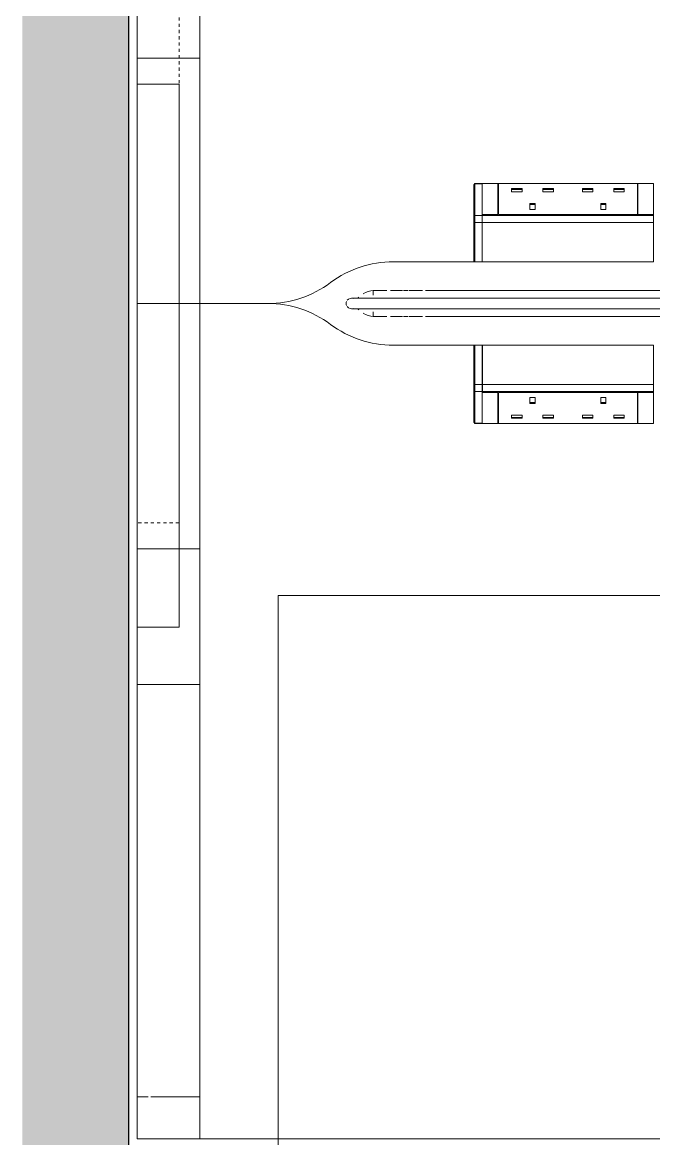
# Model space of a CAD drawing. Header units: millimetres. Extents: x 155927 to 317870, y -36033 to 97293.
# Drawn here: x 221839 to 222443, y 16767 to 17836 of the extents above; entities that cross this region are included whole.
import ezdxf

# ---------------------------------------------------------------- set-up
doc = ezdxf.new("R2010")
doc.units = ezdxf.units.MM
doc.header["$MEASUREMENT"] = 0
doc.linetypes.add('Dash', pattern=[6, 3, -3])
for name, color, linetype, lineweight in [('A-WALL-PATT', 7, 'CONTINUOUS', 9), ('I-FURN', 8, 'CONTINUOUS', 9), ('I-FURN-HDLN', 8, 'Dash', 9), ('I-WALL', 7, 'CONTINUOUS', 9)]:
    doc.layers.add(name, color=color, linetype=linetype, lineweight=lineweight)

msp = doc.modelspace()

# ---------------------------------------------------------------- hatches: boundary and pattern name
at = {"layer": 'A-WALL-PATT'}
msp.add_hatch(color=256, dxfattribs=at).paths.add_polyline_path([(221838.8, 15107.6), (221940.8, 15107.6), (221940.8, 20077.6), (221838.8, 20077.6), (221838.8, 16759.3)], flags=0)

# ---------------------------------------------------------------- linework, layer by layer
at = {"layer": 'I-FURN'}
for p, q in [((221948.8, 18366.6), (221948.8, 17566.6)), ((221948.8, 17566.6), (221948.8, 18366.6)), ((221948.8, 18326.6), (221948.8, 16806.6)), ((222008.8, 16806.6), (222008.8, 18326.6)), ((221948.8, 17801.6), (221948.8, 17932)), ((222008.8, 17932), (222008.8, 17801.6)), ((221948.8, 17331.6), (221948.8, 17801.6)), ((222008.8, 17801.6), (221948.8, 17801.6)), ((222008.8, 17801.6), (221948.8, 17801.6)), ((222008.8, 17801.6), (222008.8, 17331.6)), ((221988.8, 17776.6), (221948.8, 17776.6)), ((221948.8, 17776.6), (221948.8, 17256.6)), ((221988.8, 17256.6), (221988.8, 17776.6)), ((222270.9, 17650.2), (222270.9, 17680.4)), ((222270.9, 17650.2), (222270.9, 17680.4)), ((222271.2, 17681.1), (222271.2, 17681.1)), ((222271.9, 17681.4), (222278.9, 17681.4)), ((222271.9, 17681.4), (222271.9, 17681.3)), ((222271.9, 17681.4), (222278.9, 17681.4)), ((222278.9, 17681.4), (222271.9, 17681.4)), ((222271.9, 17681.3), (222271.9, 17651)), ((222271.9, 17681.3), (222278.9, 17681.3)), ((222278.9, 17681.4), (222278.9, 17681.3)), ((222278.9, 17681.3), (222278.9, 17651)), ((222294, 17681.6), (222279, 17681.6)), ((222279, 17681.6), (222279, 17651.8)), ((222279, 17681.4), (222442.9, 17681.4)), ((222294, 17651.8), (222294, 17681.6)), ((222294.5, 17681.3), (222294, 17681.3)), ((222294.5, 17681.6), (222294.5, 17651.8)), ((222427.5, 17681.6), (222294.5, 17681.6)), ((222307.1, 17676.6), (222317.1, 17676.6)), ((222307.1, 17676.6), (222307.1, 17673.7)), ((222317.1, 17676.6), (222317.1, 17673.7)), ((222337.1, 17676.6), (222347.1, 17676.6)), ((222337.1, 17676.6), (222337.1, 17673.7)), ((222347.1, 17676.6), (222347.1, 17673.7)), ((222374.9, 17676.6), (222384.9, 17676.6)), ((222374.9, 17676.6), (222374.9, 17673.7)), ((222384.9, 17676.6), (222384.9, 17673.7)), ((222404.9, 17676.6), (222414.9, 17676.6)), ((222404.9, 17676.6), (222404.9, 17673.7)), ((222414.9, 17676.6), (222414.9, 17673.7)), ((222427.5, 17681.6), (222427.5, 17651.8)), ((222428, 17681.3), (222427.5, 17681.3)), ((222428, 17681.6), (222428, 17651.8)), ((222443, 17681.6), (222428, 17681.6)), ((222443, 17651.8), (222443, 17681.6)), ((222307.1, 17675.9), (222317.1, 17675.9)), ((222307.1, 17673.7), (222317.1, 17673.7)), ((222337.1, 17675.9), (222347.1, 17675.9)), ((222337.1, 17673.7), (222347.1, 17673.7)), ((222374.9, 17675.9), (222384.9, 17675.9)), ((222374.9, 17673.7), (222384.9, 17673.7)), ((222404.9, 17675.9), (222414.9, 17675.9)), ((222404.9, 17673.7), (222414.9, 17673.7)), ((222324.6, 17662.3), (222329.6, 17662.3)), ((222324.6, 17656.5), (222324.6, 17662.3)), ((222324.6, 17661.5), (222329.6, 17661.5)), ((222329.6, 17656.5), (222324.6, 17656.5)), ((222329.6, 17662.3), (222329.6, 17656.5)), ((222392.4, 17662.3), (222397.4, 17662.3)), ((222392.4, 17662.3), (222392.4, 17656.5)), ((222392.4, 17661.5), (222397.4, 17661.5)), ((222392.4, 17656.5), (222397.4, 17656.5)), ((222397.4, 17662.3), (222397.4, 17656.5)), ((222270.9, 17650.2), (222270.9, 17611.6)), ((222270.9, 17644.6), (222270.9, 17650.2)), ((222270.9, 17607.6), (222270.9, 17644.6)), ((222271.9, 17651), (222271.9, 17644.1)), ((222271.9, 17651), (222278.9, 17651)), ((222271.9, 17644.1), (222271.9, 17606.6)), ((222271.9, 17644.1), (222278.9, 17644.1)), ((222278.9, 17651), (222278.9, 17644.1)), ((222278.9, 17644.1), (222278.9, 17606.6)), ((222279, 17651.8), (222294, 17651.8)), ((222294, 17651.6), (222279, 17651.6)), ((222279, 17651.6), (222279, 17651)), ((222279, 17644.1), (222279, 17651)), ((222279, 17651), (222442.9, 17651)), ((222279, 17606.6), (222279, 17644.1)), ((222279, 17644.1), (222442.9, 17644.1)), ((222294.5, 17651.8), (222427.5, 17651.8)), ((222427.5, 17651.6), (222294.5, 17651.6)), ((222428, 17651.8), (222443, 17651.8)), ((222442.9, 17651.6), (222428, 17651.6)), ((222442.9, 17651), (222442.9, 17651.6)), ((222442.9, 17651), (222442.9, 17644.1)), ((222442.9, 17644.1), (222442.9, 17606.6)), ((222443, 17651.8), (222443, 17649.3)), ((222193.8, 17606.6), (222271.9, 17606.6)), ((222271.9, 17606.6), (222193.8, 17606.6)), ((222270.9, 17611.6), (222271.9, 17611.6)), ((222270.9, 17611.6), (222270.9, 17607.6)), ((222278.9, 17606.6), (222271.9, 17606.6)), ((222271.9, 17606.6), (222278.9, 17606.6)), ((222442.9, 17606.6), (222279, 17606.6)), ((222279, 17606.6), (222442.9, 17606.6)), ((222153.9, 17571.6), (222153.8, 17571.6)), ((222153.8, 17571.6), (222153.8, 17571.6)), ((222154.1, 17571.6), (222153.9, 17571.6)), ((222154.4, 17571.6), (222154.1, 17571.6)), ((222154.9, 17571.6), (222154.4, 17571.6)), ((222155.4, 17571.6), (222154.9, 17571.6)), ((222156, 17571.6), (222155.4, 17571.6)), ((222156.8, 17571.6), (222156, 17571.6)), ((222157.7, 17571.6), (222156.8, 17571.6)), ((222158.7, 17571.6), (222157.7, 17571.6)), ((222159.7, 17571.6), (222158.7, 17571.6)), ((222160.9, 17571.6), (222159.7, 17571.6)), ((222162.2, 17571.6), (222160.9, 17571.6)), ((222163.6, 17571.6), (222162.2, 17571.6)), ((222165.1, 17571.6), (222163.6, 17571.6)), ((222166.7, 17571.6), (222165.1, 17571.6)), ((222168.3, 17571.6), (222166.7, 17571.6)), ((222170.1, 17571.6), (222168.3, 17571.6)), ((222171.9, 17571.6), (222170.1, 17571.6)), ((222173.9, 17571.6), (222171.9, 17571.6)), ((222175.9, 17571.6), (222173.9, 17571.6)), ((222174.7, 17579.1), (222174.7, 17574.5)), ((222174.7, 17579.1), (222178.2, 17579.1)), ((222178, 17571.6), (222175.9, 17571.6)), ((222180.2, 17571.6), (222178, 17571.6)), ((222178.5, 17579.1), (222179.4, 17579.1)), ((222179.8, 17579.1), (222187.8, 17579.1)), ((222182.4, 17571.6), (222180.2, 17571.6)), ((222184.7, 17571.6), (222182.4, 17571.6)), ((222187.1, 17571.6), (222184.7, 17571.6)), ((222189.5, 17571.6), (222187.1, 17571.6)), ((222192, 17571.6), (222189.5, 17571.6)), ((222191.3, 17579.1), (222202.8, 17579.1)), ((222194.5, 17571.6), (222192, 17571.6)), ((222197.1, 17571.6), (222194.5, 17571.6)), ((222199.8, 17571.6), (222197.1, 17571.6)), ((222202.4, 17571.6), (222199.8, 17571.6)), ((222205.1, 17571.6), (222202.4, 17571.6)), ((222203.6, 17579.1), (222207.7, 17579.1)), ((222207.9, 17571.6), (222205.1, 17571.6)), ((222210.7, 17571.6), (222207.9, 17571.6)), ((222208.6, 17579.1), (222221.8, 17579.1)), ((222213.4, 17571.6), (222210.7, 17571.6)), ((222216.3, 17571.6), (222213.4, 17571.6)), ((222219.1, 17571.6), (222216.3, 17571.6)), ((222221.9, 17571.6), (222219.1, 17571.6)), ((222224.7, 17571.6), (222221.9, 17571.6)), ((222224.7, 17579.1), (223262.9, 17579.1)), ((223262.9, 17571.6), (222224.7, 17571.6)), ((222073.8, 17566.6), (221948.8, 17566.6)), ((221948.8, 17566.6), (221948.8, 16766.6)), ((221948.8, 16766.6), (221948.8, 17566.6)), ((221948.8, 17566.6), (222073.8, 17566.6)), ((221948.8, 17566.6), (222073.8, 17566.6)), ((222073.8, 17566.6), (221948.8, 17566.6)), ((222153.8, 17561.6), (222153.9, 17561.6)), ((222153.9, 17561.6), (222154.1, 17561.6)), ((222154.1, 17561.6), (222154.3, 17561.6)), ((222154.3, 17561.6), (222154.7, 17561.6)), ((222154.7, 17561.6), (222155.2, 17561.6)), ((222155.2, 17561.6), (222155.9, 17561.6)), ((222155.9, 17561.6), (222156.6, 17561.6)), ((222156.6, 17561.6), (222157.4, 17561.6)), ((222157.4, 17561.6), (222158.4, 17561.6)), ((222158.4, 17561.6), (222159.4, 17561.6)), ((222159.4, 17561.6), (222160.6, 17561.6)), ((222160.6, 17561.6), (222161.8, 17561.6)), ((222161.8, 17561.6), (222163.2, 17561.6)), ((222163.2, 17561.6), (222164.7, 17561.6)), ((222164.7, 17561.6), (222166.2, 17561.6)), ((222166.2, 17561.6), (222167.9, 17561.6)), ((222167.9, 17561.6), (222169.6, 17561.6)), ((222169.6, 17561.6), (222171.4, 17561.6)), ((222171.4, 17561.6), (222173.3, 17561.6)), ((222173.3, 17561.6), (222175.3, 17561.6)), ((222174.7, 17558.6), (222174.7, 17554.1)), ((222175.3, 17561.6), (222177.4, 17561.6)), ((222177.4, 17561.6), (222179.6, 17561.6)), ((222179.6, 17561.6), (222181.8, 17561.6)), ((222181.8, 17561.6), (222184.1, 17561.6)), ((222184.1, 17561.6), (222186.4, 17561.6)), ((222186.4, 17561.6), (222188.8, 17561.6)), ((222188.8, 17561.6), (222191.3, 17561.6)), ((222191.3, 17561.6), (222193.8, 17561.6)), ((222193.8, 17561.6), (222196.4, 17561.6)), ((222196.4, 17561.6), (222199, 17561.6)), ((222199, 17561.6), (222201.7, 17561.6)), ((222201.7, 17561.6), (222204.4, 17561.6)), ((222204.4, 17561.6), (222207.1, 17561.6)), ((222207.1, 17561.6), (222209.9, 17561.6)), ((222209.9, 17561.6), (222212.7, 17561.6)), ((222212.7, 17561.6), (222215.5, 17561.6)), ((222215.5, 17561.6), (222218.3, 17561.6)), ((222218.3, 17561.6), (222221.1, 17561.6)), ((222221.1, 17561.6), (222224, 17561.6)), ((222224, 17561.6), (222224.7, 17561.6)), ((222224.7, 17561.6), (223262.9, 17561.6)), ((222178.2, 17554.1), (222174.7, 17554.1)), ((222179.4, 17554.1), (222178.5, 17554.1)), ((222187.8, 17554.1), (222179.8, 17554.1)), ((222202.8, 17554.1), (222191.3, 17554.1)), ((222207.7, 17554.1), (222203.6, 17554.1)), ((222221.8, 17554.1), (222208.6, 17554.1)), ((223262.9, 17554.1), (222224.7, 17554.1)), ((222271.9, 17526.6), (222193.8, 17526.6)), ((222193.8, 17526.6), (222271.9, 17526.6)), ((222271.9, 17526.6), (222278.9, 17526.6)), ((222271.9, 17526.6), (222271.9, 17489.1)), ((222271.9, 17526.6), (222278.9, 17526.6)), ((222278.9, 17526.6), (222278.9, 17489.1)), ((222279.1, 17526.6), (222443, 17526.6)), ((222443, 17526.6), (222279.1, 17526.6)), ((222279.1, 17489.1), (222279.1, 17526.6)), ((222443, 17526.6), (222443, 17489.1)), ((222270.9, 17525.6), (222270.9, 17525.6)), ((222270.9, 17488.6), (222270.9, 17525.6)), ((222270.9, 17525.6), (222270.9, 17521.6)), ((222271.9, 17521.6), (222270.9, 17521.6)), ((222270.9, 17521.6), (222270.9, 17483)), ((222270.9, 17483), (222270.9, 17488.6)), ((222271.9, 17489.1), (222271.9, 17482.2)), ((222271.9, 17489.1), (222278.9, 17489.1)), ((222278.9, 17489.1), (222278.9, 17482.2)), ((222279, 17481.4), (222279, 17483.8)), ((222443, 17489.1), (222279.1, 17489.1)), ((222279.1, 17482.2), (222279.1, 17489.1)), ((222443, 17489.1), (222443, 17482.2)), ((222270.9, 17452.8), (222270.9, 17483)), ((222270.9, 17452.8), (222270.9, 17483)), ((222271.9, 17482.2), (222271.9, 17451.9)), ((222271.9, 17482.2), (222278.9, 17482.2)), ((222278.9, 17482.2), (222278.9, 17451.9)), ((222294, 17481.4), (222279, 17481.4)), ((222279, 17481.4), (222279, 17451.6)), ((222443, 17482.2), (222279.1, 17482.2)), ((222279.1, 17482.2), (222279.1, 17481.6)), ((222279.1, 17481.6), (222294, 17481.6)), ((222294, 17451.6), (222294, 17481.4)), ((222294.5, 17481.6), (222427.5, 17481.6)), ((222427.5, 17481.4), (222294.5, 17481.4)), ((222294.5, 17451.6), (222294.5, 17481.4)), ((222324.6, 17470.9), (222324.6, 17476.7)), ((222329.6, 17476.7), (222324.6, 17476.7)), ((222329.6, 17470.9), (222329.6, 17476.7)), ((222392.4, 17476.7), (222397.4, 17476.7)), ((222392.4, 17470.9), (222392.4, 17476.7)), ((222397.4, 17476.7), (222397.4, 17470.9)), ((222427.5, 17451.6), (222427.5, 17481.4)), ((222428, 17481.6), (222443, 17481.6)), ((222443, 17481.4), (222428, 17481.4)), ((222428, 17481.4), (222428, 17451.6)), ((222443, 17481.6), (222443, 17482.2)), ((222443, 17451.6), (222443, 17481.4)), ((222329.6, 17471.7), (222324.6, 17471.7)), ((222329.6, 17470.9), (222324.6, 17470.9)), ((222397.4, 17471.7), (222392.4, 17471.7)), ((222397.4, 17470.9), (222392.4, 17470.9)), ((222271.2, 17452.1), (222271.2, 17452.1)), ((222271.9, 17451.9), (222271.9, 17451.8)), ((222271.9, 17451.9), (222278.9, 17451.9)), ((222278.9, 17451.8), (222271.9, 17451.8)), ((222278.9, 17451.8), (222271.9, 17451.8)), ((222278.9, 17451.8), (222271.9, 17451.8)), ((222278.9, 17451.9), (222278.9, 17451.8)), ((222279, 17451.6), (222294, 17451.6)), ((222443, 17451.8), (222279.1, 17451.8)), ((222294, 17451.9), (222294.5, 17451.9)), ((222294.5, 17451.6), (222427.5, 17451.6)), ((222307.1, 17456.6), (222307.1, 17459.5)), ((222317.1, 17459.5), (222307.1, 17459.5)), ((222317.1, 17457.3), (222307.1, 17457.3)), ((222317.1, 17456.6), (222307.1, 17456.6)), ((222317.1, 17456.6), (222317.1, 17459.5)), ((222337.1, 17456.6), (222337.1, 17459.5)), ((222347.1, 17459.5), (222337.1, 17459.5)), ((222347.1, 17457.3), (222337.1, 17457.3)), ((222347.1, 17456.6), (222337.1, 17456.6)), ((222347.1, 17456.6), (222347.1, 17459.5)), ((222374.9, 17456.6), (222374.9, 17459.5)), ((222384.9, 17459.5), (222374.9, 17459.5)), ((222384.9, 17457.3), (222374.9, 17457.3)), ((222384.9, 17456.6), (222374.9, 17456.6)), ((222384.9, 17456.6), (222384.9, 17459.5)), ((222404.9, 17456.6), (222404.9, 17459.5)), ((222414.9, 17459.5), (222404.9, 17459.5)), ((222414.9, 17457.3), (222404.9, 17457.3)), ((222414.9, 17456.6), (222404.9, 17456.6)), ((222414.9, 17456.6), (222414.9, 17459.5)), ((222427.5, 17451.9), (222428, 17451.9)), ((222428, 17451.6), (222443, 17451.6)), ((221948.8, 17201.6), (221948.8, 17331.6)), ((222008.8, 17331.6), (221948.8, 17331.6)), ((222008.8, 17331.6), (221948.8, 17331.6)), ((222008.8, 17331.6), (222008.8, 17201.6)), ((222503.7, 17286.8), (222083.7, 17286.8)), ((222083.7, 17286.8), (222083.7, 16766.6)), ((221948.8, 17256.6), (221988.8, 17256.6)), ((221948.8, 16766.6), (221948.8, 17201.6)), ((222008.8, 17201.6), (221948.8, 17201.6)), ((222008.8, 17201.6), (221948.8, 17201.6)), ((222008.8, 17201.6), (222008.8, 16766.6)), ((221948.8, 16806.6), (221948.8, 16766.6)), ((221959.4, 16806.6), (221948.8, 16806.6)), ((221959.4, 16806.6), (221948.8, 16806.6)), ((222008.8, 16806.6), (221961.7, 16806.6)), ((222008.8, 16806.6), (221961.7, 16806.6)), ((222008.8, 16766.6), (222008.8, 16806.6)), ((221948.8, 16766.6), (223548.8, 16766.6)), ((223548.8, 16766.6), (221948.8, 16766.6)), ((221948.8, 16766.6), (222008.8, 16766.6)), ((222008.8, 16766.6), (221948.8, 16766.6)), ((222083.7, 16766.6), (222083.7, 16731.8))]:
    msp.add_line(p, q, dxfattribs=at)
at = {"layer": 'I-FURN', "flags": 128}
for points in [[(222271.9, 17681.4), (222271.9, 17681.4), (222271.9, 17681.4), (222271.8, 17681.4), (222271.8, 17681.4), (222271.7, 17681.4), (222271.7, 17681.4), (222271.7, 17681.4), (222271.6, 17681.4), (222271.6, 17681.4), (222271.6, 17681.4), (222271.5, 17681.3), (222271.5, 17681.3), (222271.4, 17681.3)], [(222270.9, 17644.6), (222270.9, 17644.8), (222270.9, 17644.9), (222270.9, 17645), (222270.9, 17645.2), (222270.9, 17645.3), (222270.9, 17645.5), (222270.9, 17645.6), (222270.9, 17645.8), (222270.9, 17645.9), (222270.9, 17646.1), (222270.9, 17646.2), (222270.9, 17646.4), (222270.9, 17646.6), (222270.9, 17646.7), (222270.9, 17646.9), (222270.9, 17647), (222270.9, 17647.2), (222270.9, 17647.4), (222270.9, 17647.5), (222270.9, 17647.7), (222270.9, 17647.8), (222270.9, 17648), (222270.9, 17648.1), (222270.9, 17648.3), (222270.9, 17648.4), (222270.9, 17648.6), (222270.9, 17648.7), (222270.9, 17648.9), (222270.9, 17649), (222270.9, 17649.1), (222270.9, 17649.3), (222270.9, 17649.4), (222270.9, 17649.5), (222270.9, 17649.6), (222270.9, 17649.7), (222270.9, 17649.9), (222270.9, 17650), (222270.9, 17650.1), (222270.9, 17650.2)], [(222270.9, 17607.6), (222270.9, 17607.9), (222270.9, 17608.3), (222270.9, 17608.8), (222270.9, 17609.5), (222270.9, 17610.3), (222270.9, 17611.3), (222270.9, 17612.4), (222270.9, 17613.6), (222270.9, 17614.9), (222270.9, 17616.4), (222270.9, 17617.9), (222270.9, 17619.7), (222270.9, 17621.5), (222270.9, 17623.4), (222270.9, 17625.4), (222270.9, 17627.6), (222270.9, 17629.9), (222270.9, 17632.2), (222270.9, 17634.7), (222270.9, 17637.2), (222270.9, 17639.9), (222270.9, 17642.6), (222270.9, 17644.6)], [(222270.9, 17611.6), (222270.9, 17611.4), (222270.9, 17611.3), (222270.9, 17611.1), (222270.9, 17610.9), (222270.9, 17610.8), (222270.9, 17610.6), (222270.9, 17610.5), (222270.9, 17610.3), (222270.9, 17610.2), (222270.9, 17610), (222270.9, 17609.9), (222270.9, 17609.7), (222270.9, 17609.6), (222270.9, 17609.5), (222270.9, 17609.3), (222270.9, 17609.2), (222270.9, 17609.1), (222270.9, 17608.9), (222270.9, 17608.8), (222270.9, 17608.7), (222270.9, 17608.6), (222270.9, 17608.5), (222270.9, 17608.4), (222270.9, 17608.3), (222270.9, 17608.2), (222270.9, 17608.1), (222270.9, 17608.1), (222270.9, 17608), (222270.9, 17607.9), (222270.9, 17607.9), (222270.9, 17607.8), (222270.9, 17607.8), (222270.9, 17607.7), (222270.9, 17607.7), (222270.9, 17607.6), (222270.9, 17607.6), (222270.9, 17607.6), (222270.9, 17607.6), (222270.9, 17607.6)], [(222270.9, 17607.6), (222270.9, 17607.5), (222270.9, 17607.5), (222271, 17607.5), (222271, 17607.4), (222271, 17607.4), (222271, 17607.3), (222271, 17607.3), (222271, 17607.3), (222271, 17607.2), (222271, 17607.2), (222271, 17607.2), (222271.1, 17607.1), (222271.1, 17607.1), (222271.1, 17607.1), (222271.1, 17607), (222271.1, 17607), (222271.2, 17607), (222271.2, 17606.9), (222271.2, 17606.9), (222271.2, 17606.9), (222271.3, 17606.8), (222271.3, 17606.8), (222271.3, 17606.8), (222271.4, 17606.8), (222271.4, 17606.7), (222271.4, 17606.7), (222271.5, 17606.7), (222271.5, 17606.7), (222271.5, 17606.7), (222271.6, 17606.7), (222271.6, 17606.6), (222271.7, 17606.6), (222271.7, 17606.6), (222271.7, 17606.6), (222271.8, 17606.6), (222271.8, 17606.6), (222271.9, 17606.6), (222271.9, 17606.6), (222271.9, 17606.6), (222271.9, 17606.6)], [(222270.9, 17607.6), (222270.9, 17607.6), (222270.9, 17607.6)], [(222271.9, 17526.6), (222271.9, 17526.6), (222271.9, 17526.6), (222271.8, 17526.6), (222271.8, 17526.6), (222271.7, 17526.6), (222271.7, 17526.6), (222271.7, 17526.6), (222271.6, 17526.6), (222271.6, 17526.5), (222271.6, 17526.5), (222271.5, 17526.5), (222271.5, 17526.5), (222271.4, 17526.5), (222271.4, 17526.5), (222271.4, 17526.4), (222271.3, 17526.4), (222271.3, 17526.4), (222271.3, 17526.4), (222271.3, 17526.3), (222271.2, 17526.3), (222271.2, 17526.3), (222271.2, 17526.2), (222271.1, 17526.2), (222271.1, 17526.2), (222271.1, 17526.1), (222271.1, 17526.1), (222271.1, 17526.1), (222271, 17526), (222271, 17526), (222271, 17526), (222271, 17525.9), (222271, 17525.9), (222271, 17525.9), (222271, 17525.8), (222271, 17525.8), (222271, 17525.7), (222270.9, 17525.7), (222270.9, 17525.7), (222270.9, 17525.6), (222270.9, 17525.6)], [(222270.9, 17488.6), (222270.9, 17491.4), (222270.9, 17494.1), (222270.9, 17496.7), (222270.9, 17499.2), (222270.9, 17501.6), (222270.9, 17503.9), (222270.9, 17506.2), (222270.9, 17508.3), (222270.9, 17510.3), (222270.9, 17512.2), (222270.9, 17514), (222270.9, 17515.7), (222270.9, 17517.2), (222270.9, 17518.7), (222270.9, 17520), (222270.9, 17521.1), (222270.9, 17522.2), (222270.9, 17523.1), (222270.9, 17523.9), (222270.9, 17524.5), (222270.9, 17525), (222270.9, 17525.4), (222270.9, 17525.6)], [(222270.9, 17525.6), (222270.9, 17525.6), (222270.9, 17525.6), (222270.9, 17525.6), (222270.9, 17525.6), (222270.9, 17525.5), (222270.9, 17525.5), (222270.9, 17525.4), (222270.9, 17525.4), (222270.9, 17525.3), (222270.9, 17525.3), (222270.9, 17525.2), (222270.9, 17525.2), (222270.9, 17525.1), (222270.9, 17525), (222270.9, 17524.9), (222270.9, 17524.8), (222270.9, 17524.7), (222270.9, 17524.6), (222270.9, 17524.5), (222270.9, 17524.4), (222270.9, 17524.3), (222270.9, 17524.2), (222270.9, 17524), (222270.9, 17523.9), (222270.9, 17523.8), (222270.9, 17523.6), (222270.9, 17523.5), (222270.9, 17523.3), (222270.9, 17523.2), (222270.9, 17523.1), (222270.9, 17522.9), (222270.9, 17522.8), (222270.9, 17522.6), (222270.9, 17522.4), (222270.9, 17522.3), (222270.9, 17522.1), (222270.9, 17522), (222270.9, 17521.8), (222270.9, 17521.6), (222270.9, 17521.6)], [(222270.9, 17483), (222270.9, 17483.1), (222270.9, 17483.2), (222270.9, 17483.3), (222270.9, 17483.4), (222270.9, 17483.6), (222270.9, 17483.7), (222270.9, 17483.8), (222270.9, 17483.9), (222270.9, 17484.1), (222270.9, 17484.2), (222270.9, 17484.3), (222270.9, 17484.5), (222270.9, 17484.6), (222270.9, 17484.8), (222270.9, 17484.9), (222270.9, 17485.1), (222270.9, 17485.2), (222270.9, 17485.4), (222270.9, 17485.5), (222270.9, 17485.7), (222270.9, 17485.8), (222270.9, 17486), (222270.9, 17486.2), (222270.9, 17486.3), (222270.9, 17486.5), (222270.9, 17486.6), (222270.9, 17486.8), (222270.9, 17487), (222270.9, 17487.1), (222270.9, 17487.3), (222270.9, 17487.4), (222270.9, 17487.6), (222270.9, 17487.7), (222270.9, 17487.9), (222270.9, 17488), (222270.9, 17488.2), (222270.9, 17488.3), (222270.9, 17488.4), (222270.9, 17488.6)], [(222271.4, 17451.9), (222271.5, 17451.9), (222271.5, 17451.9), (222271.5, 17451.8), (222271.6, 17451.8), (222271.6, 17451.8), (222271.7, 17451.8), (222271.7, 17451.8), (222271.7, 17451.8), (222271.8, 17451.8), (222271.8, 17451.8), (222271.9, 17451.8), (222271.9, 17451.8), (222271.9, 17451.8), (222271.9, 17451.8)]]:
    msp.add_lwpolyline(points, dxfattribs=at)
at = {"layer": 'I-FURN'}
for centre, radius, start, end in [((222271.9, 17680.4), 1, 164.6478, 180), ((222193.8, 17506.6), 100, 90, 126.8699), ((222193.8, 17506.6), 100, 90, 126.8699), ((222073.8, 17666.6), 100, 270, 306.8699), ((222073.8, 17666.6), 100, 270, 306.8699), ((222153.8, 17566.6), 5, 68.1748, 142.7249), ((222166.7, 17566.6), 8.51, 133.4514, 144.4595), ((222177.1, 17555.6), 23.6, 95.6664, 120.8564), ((222073.8, 17466.6), 100, 53.1301, 90), ((222073.8, 17466.6), 100, 53.1301, 90), ((222153.8, 17566.6), 5, 157.635, 202.365), ((222153.8, 17566.6), 5, 217.2751, 291.8252), ((222166.7, 17566.6), 8.51, 215.5405, 226.5486), ((222177.1, 17577.6), 23.6, 239.1436, 264.3336), ((222193.8, 17626.6), 100, 233.1301, 270), ((222193.8, 17626.6), 100, 233.1301, 270), ((222271.9, 17452.8), 1, 180, 195.3522)]:
    msp.add_arc(centre, radius, start, end, dxfattribs=at)
at = {"layer": 'I-FURN', "extrusion": (0, 0, -1)}
for centre, major_axis, ratio, start_param, end_param in [((222271.9, 17680.4), (-1, 0), 0.819152, 0, 1.570796), ((222271.9, 17650.2), (1, 0), 0.819152, 3.141593, 4.712389), ((222271.9, 17644.6), (1, 0), 0.56467, 1.570796, 3.141593), ((222271.9, 17607.6), (1, 0), 0.998113, 1.570796, 3.141593), ((222271.9, 17525.6), (-1, 0), 0.998113, 0, 1.570796), ((222271.9, 17488.6), (-1, 0), 0.56467, 0, 1.570796), ((222271.9, 17483), (-1, 0), 0.819152, 4.712389, 6.283185), ((222271.9, 17452.8), (-1, 0), 0.819152, 4.712389, 6.283185)]:
    msp.add_ellipse(centre, major_axis=major_axis, ratio=ratio, start_param=start_param, end_param=end_param, dxfattribs=at)
at = {"layer": 'I-FURN-HDLN'}
for p, q in [((221948.8, 17356.6), (221948.8, 17876.6)), ((221988.8, 17876.6), (221988.8, 17356.6)), ((221988.8, 17356.6), (221948.8, 17356.6))]:
    msp.add_line(p, q, dxfattribs=at)
at = {"layer": 'I-WALL', "lineweight": 30}
msp.add_line((221940.8, 15107.6), (221940.8, 20077.6), dxfattribs=at)

doc.saveas('drawing.dxf')
